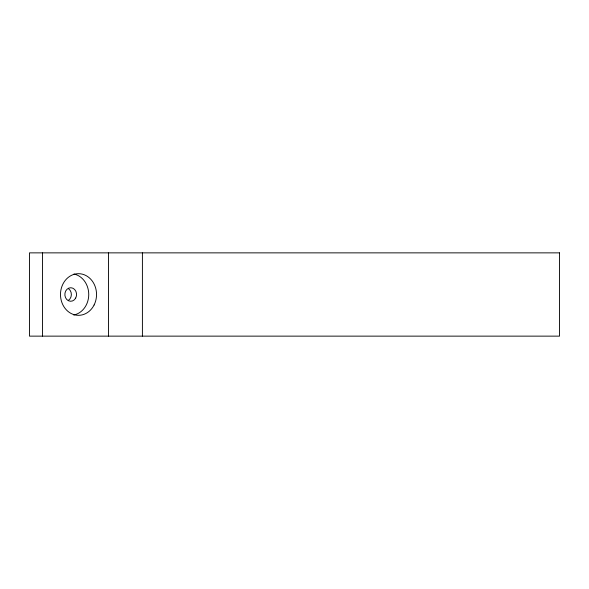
<?xml version="1.0" encoding="UTF-8"?>
<svg xmlns="http://www.w3.org/2000/svg" width="589" height="589" viewBox="0 0 589 589"><rect width="100%" height="100%" fill="white"/><g stroke="black" fill="none" stroke-linecap="round" stroke-linejoin="round"><path stroke-width="0.88" d="M142.405 252.865L142.405 336.135M108.538 252.865L108.538 336.135M42.46 252.865L42.46 336.135M68.596 288.75A6.766 5.861 -90 0 1 68.28 300.464M73.942 274.018A20.821 18.031 -90 0 1 88.74 294.61A20.821 18.031 -90 0 1 73.75 315.019M559.55 252.865L29.45 252.865L29.45 336.135L559.55 336.135L559.55 252.865M75.694 298.063A6.766 5.861 -90 0 0 70.894 287.741A6.766 5.861 -90 0 0 65.548 297.695A6.766 5.861 -90 0 0 75.694 298.063M94.085 305.006A20.821 18.031 -90 0 0 78.617 273.686A20.821 18.031 -90 0 0 62.854 304.815A20.821 18.031 -90 0 0 94.085 305.006"/></g></svg>
